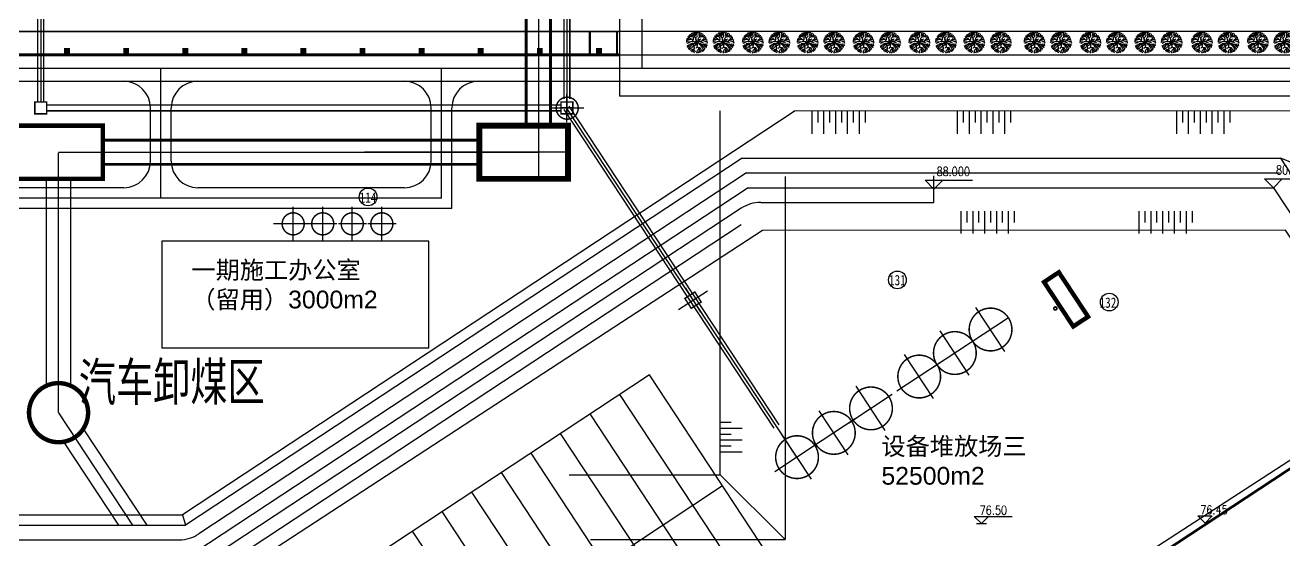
# Model space of a CAD drawing. Extents: x 532522 to 2902776, y -101917278 to 111238625.
# Drawn here: x 2901672.2 to 2902098.2, y 2548844.2 to 2549018.3 of the extents above; entities that cross this region are included whole.
import ezdxf
from ezdxf.enums import TextEntityAlignment as Align

# ---------------------------------------------------------------- set-up
doc = ezdxf.new("R2010")
doc.units = 0
doc.header["$LTSCALE"] = 1000
doc.header["$MEASUREMENT"] = 0
for name, pattern in [('CONTINOUS', [0]), ('DASHDOT', [1, 0.5, -0.25, 0, -0.25]), ('DASHED', [19.05, 12.7, -6.35]), ('DASHED2', [9.525, 6.35, -3.175])]:
    doc.linetypes.add(name, pattern=pattern)
for name, color, linetype in [('#1力能', 7, 'CONTINUOUS'), ('1', 7, 'CONTINUOUS'), ('15', 7, 'CONTINUOUS'), ('34', 7, 'CONTINUOUS'), ('8', 7, 'CONTINUOUS'), ('DIM', 4, 'CONTINUOUS'), ('NEW字', 2, 'CONTINUOUS'), ('NEW道路', 4, 'CONTINUOUS'), ('PUB_DIM', 3, 'CONTINUOUS'), ('施工临建布置', 7, 'CONTINUOUS'), ('边坡', 3, 'CONTINUOUS'), ('道路', 5, 'CONTINUOUS')]:
    doc.layers.add(name, color=color, linetype=linetype)
doc.styles.add('DIM_FONT', font='SIMPLEX.shx', dxfattribs={"width": 0.8})
doc.styles.add('GEDITXT', font='', dxfattribs={"height": 0.2})
doc.styles.add('HZ1', font='', dxfattribs={"width": 0.72})
doc.styles.get("Standard").update_dxf_attribs({"font": '', "width": 1.1})
doc.styles.get('GEDITXT').set_extended_font_data('SimSun')
doc.styles.get('HZ1').set_extended_font_data('SimSun')
doc.styles.get('Standard').set_extended_font_data('SimSun')

# ---------------------------------------------------------------- blocks, each defined once
blk = doc.blocks.new('VEGTRE')
at = {"layer": '34', "color": 95, "linetype": 'Continuous'}
for p, q in [((-8.528, 0.012), (-9.251, 0.386)), ((0.118, -8.826), (0.14, -9.251)), ((3.566, -7.88), (3.93, -8.367))]:
    blk.add_line(p, q, dxfattribs=at)
for points in [[(-5.072, -1.937), (-5.316, -1.81), (-5.788, -1.573), (-6.291, -1.097), (-6.762, -0.477), (-7.144, -0.179), (-7.677, -0.092), (-8.21, -0.003), (-9.26, 0.048)], [(-2.826, 2.118), (-3.087, 2.39), (-3.441, 2.687), (-3.737, 2.687), (-4.003, 2.656), (-4.241, 2.538), (-4.446, 2.391), (-5.01, 2.243), (-5.306, 2.273), (-5.778, 2.451), (-6.162, 2.631), (-6.487, 2.807), (-6.99, 3.043), (-7.521, 3.161), (-7.788, 2.985), (-8.085, 2.779), (-8.47, 2.513), (-9.051, 1.949)], [(-7.644, 3.079), (-7.906, 3.251), (-8.291, 3.34), (-8.579, 3.473)], [(-6.774, 2.944), (-6.814, 2.364), (-7.2, 1.771), (-7.88, 1.359), (-8.262, 1.156)], [(-6.48, 4.13), (-6.809, 4.197), (-7.373, 4.169), (-7.785, 4.256), (-8.041, 4.579)], [(-5.516, 2.354), (-5.718, 2.925), (-6.014, 3.369), (-6.482, 4.138), (-6.364, 4.405), (-6.573, 4.79), (-7.162, 5.174), (-7.426, 5.518)], [(-4.4, 6.349), (-5.149, 6.149), (-5.738, 6.297), (-6.573, 6.509)], [(-2.28, 1.166), (-2.28, 1.166), (-2.588, 1.561), (-2.851, 2.005), (-2.762, 2.39), (-2.79, 2.715), (-3.321, 3.217), (-3.913, 3.602), (-4.236, 3.99), (-4.562, 4.344), (-4.855, 4.817), (-5.062, 5.113), (-5.651, 5.497), (-6.065, 5.795)], [(-2.046, 4.279), (-2.4, 4.964), (-3.287, 5.585), (-3.964, 6.236), (-4.882, 6.473), (-5.323, 6.918), (-5.978, 7.056)], [(-5.323, 6.918), (-5.362, 7.246), (-5.46, 7.463)], [(-3.964, -0.615), (-4.554, 0.443), (-5.236, 0.966)], [(-2.195, 6.115), (-2.574, 6.648), (-3.106, 7.036), (-3.4, 7.185), (-3.962, 7.479), (-4.61, 7.805), (-4.773, 7.915)], [(-3.752, 7.369), (-3.99, 8.041), (-3.988, 8.338)], [(-2.021, 2.95), (-2.046, 4.279), (-2.195, 6.115), (-2.229, 6.518), (-2.46, 6.863), (-3.385, 8.6)], [(-2.528, -0.28), (-2.003, -0.333), (-1.532, -0.287), (-1.009, -0.157), (-0.532, 0.043), (-0.487, 0.128), (-0.547, 0.195), (-1.308, 0.535), (-1.732, 0.759), (-2.28, 1.166)], [(-1.836, 0.836), (-1.532, 0.733), (-1.116, 0.535), (-0.728, 0.366), (-0.39, 0.222), (-0.308, 0.227), (-0.28, 0.318), (-0.409, 0.672), (-0.636, 1.292), (-0.851, 1.797), (-0.99, 2.038), (-1.383, 2.386), (-2.021, 2.95)], [(-1.496, 2.487), (-1.121, 2.253), (-0.85, 2.084), (-0.631, 1.636), (-0.436, 1.202), (-0.25, 0.662), (-0.137, 0.338), (-0.082, 0.263), (0.005, 0.289), (0.087, 0.499), (0.217, 0.862), (0.39, 1.333), (0.535, 1.913), (0.667, 2.463), (0.776, 2.867), (0.944, 3.145)], [(-1.333, 2.385), (-1.014, 3.395), (-1.014, 4.191), (-1.128, 4.636), (-1.306, 5.585)], [(0.397, 6.077), (-0.091, 6.602), (-0.424, 6.73), (-0.829, 8.612)], [(0.749, 8.303), (0.417, 8.867), (0.067, 9.236)], [(1.021, 3.397), (0.781, 2.621), (0.631, 1.971), (0.446, 1.246), (0.217, 0.503), (0.181, 0.39), (0.227, 0.262), (0.33, 0.248), (0.841, 0.426), (1.405, 0.538), (2.063, 0.638), (2.492, 0.733), (2.858, 0.774)], [(3.063, 0.843), (2.672, 0.708), (2.15, 0.579), (1.579, 0.487), (1.012, 0.402), (0.627, 0.217), (0.272, 0.046), (0.227, -0.01), (0.325, -0.138), (0.631, -0.385), (1.205, -0.844), (1.463, -1.024), (1.971, -1.188)], [(0.754, 9.176), (0.786, 8.248), (0.421, 5.99), (0.879, 5.048), (1.021, 3.397), (1.745, 3.549), (2.297, 4.056), (2.627, 4.528), (2.402, 6.574), (1.892, 7.12), (1.776, 8.509), (1.535, 8.749), (1.489, 9.113)], [(1.682, 3.535), (2.169, 3.304), (2.692, 2.851), (4.438, 2.986)], [(1.776, 8.509), (2.094, 8.662), (2.303, 8.938)], [(2.4, 6.569), (2.605, 7.267), (2.93, 7.679), (3.581, 8.303), (3.658, 8.472)], [(2.626, 4.535), (3.13, 4.899), (3.487, 5.697), (3.694, 6.082), (4.2, 6.525)], [(3.186, 7.925), (2.785, 8.597), (2.653, 8.841)], [(3.063, 0.843), (3.328, 0.935), (3.95, 1.438), (4.453, 1.703), (5.191, 1.733), (5.991, 1.467), (6.227, 1.436), (6.494, 1.703), (6.82, 2.174), (7.145, 2.617), (7.503, 2.795), (8.005, 3.031), (8.622, 3.282)], [(3.581, 1.14), (4.067, 0.995), (4.569, 0.431), (4.892, -0.014), (5.277, -0.369), (5.689, -0.487), (6.222, -0.251), (6.549, -0.162), (7.318, -0.075), (7.703, -0.106), (8.205, -0.578), (8.704, -1.142), (9.144, -1.244)], [(3.694, 6.082), (3.694, 6.585), (3.817, 7.533)], [(4.535, 1.708), (5.166, 2.212), (5.405, 2.749), (5.458, 3.195), (5.405, 3.713), (4.846, 4.231), (4.892, 4.745), (5.303, 5.581), (5.602, 7.304)], [(5.303, 5.581), (5.202, 5.697), (4.995, 6.082), (4.79, 6.494), (4.73, 7.087), (4.699, 7.94)], [(5.405, 3.715), (5.79, 4.156), (6.145, 4.662), (6.412, 4.985), (7.164, 5.812)], [(6.128, 1.448), (6.462, 0.903), (6.966, 1.051), (7.379, 1.315), (7.677, 1.108), (8.027, 0.545), (9.212, 0.508)], [(6.391, 4.959), (6.236, 5.518), (6.236, 5.725), (6.395, 6.648)], [(6.436, 1.643), (6.438, 3.318), (6.576, 3.653), (7.149, 4.036), (7.438, 4.497), (7.838, 4.863)], [(7.15, 4.038), (7.415, 3.92), (7.622, 3.862), (8.115, 4.385)], [(7.313, 2.699), (7.617, 2.232), (7.971, 1.997), (8.477, 1.877), (9.005, 2.002)], [(7.607, 1.156), (7.822, 1.138), (8.238, 1.197), (9.109, 1.462)], [(-7.533, -2.133), (-7.918, -1.867), (-8.39, -1.542), (-9.183, -1.21)], [(-3.385, -0.159), (-3.45, -0.154), (-3.774, -0.39), (-4.101, -0.774), (-4.337, -1.041), (-4.516, -1.246), (-4.752, -1.574), (-4.959, -1.839), (-5.168, -2.015), (-5.405, -2.164), (-5.937, -2.133), (-6.203, -2.133), (-6.619, -2.015), (-6.913, -1.957), (-7.178, -1.985), (-7.475, -2.075), (-7.713, -2.311), (-7.978, -2.46), (-8.333, -2.696), (-8.744, -3.056)], [(-6.979, -1.964), (-6.973, -2.342), (-7.031, -2.636), (-7.27, -3.021), (-7.773, -3.287), (-8.159, -3.523), (-8.431, -3.836)], [(-7.467, -4.788), (-7.696, -4.588), (-8.154, -4.393)], [(-4.544, -1.287), (-4.398, -1.839), (-4.429, -2.313), (-4.667, -2.757), (-5.318, -3.111), (-5.88, -3.318), (-6.326, -3.644), (-6.8, -4.147), (-7.126, -4.528), (-7.364, -4.768), (-7.882, -4.867)], [(-5.373, -7.544), (-4.773, -6.301), (-4.157, -5.926), (-3.485, -5.583), (-3.097, -5.157), (-2.957, -4.362), (-2.723, -3.472), (-3.477, -3.759), (-4.239, -4.508), (-5.019, -4.947), (-6.152, -5.144), (-6.579, -5.092), (-7.516, -5.415)], [(-6.154, -5.144), (-6.419, -5.388), (-6.862, -5.537), (-7.209, -5.815)], [(-4.773, -6.301), (-5.475, -6.544), (-6.005, -6.426), (-6.809, -6.28)], [(-3.675, -7.646), (-4, -8.051), (-4.462, -8.113)], [(-3.097, -5.157), (-2.87, -5.896), (-2.783, -6.162), (-3.316, -6.841), (-3.614, -7.403), (-3.703, -7.757), (-3.526, -8.173), (-3.497, -8.573)], [(-2.462, -3.179), (-2.137, -2.583), (-1.759, -2.28), (-1.347, -1.979), (-0.903, -1.67), (-0.496, -1.229), (-0.344, -0.944), (-0.215, -0.239), (-0.255, -0.128), (-0.359, -0.106), (-0.985, -0.282), (-1.626, -0.421), (-1.896, -0.446), (-2.446, -0.297), (-2.923, -0.203), (-3.385, -0.159)], [(-2.456, -8.492), (-2.67, -8.706), (-2.846, -8.81)], [(1.2, -4.123), (0.961, -3.593), (0.913, -3.108), (0.897, -2.942), (0.997, -2.662), (1.092, -2.21), (0.831, -1.764), (0.703, -1.215), (0.494, -0.85), (0.212, -0.451), (0.109, -0.39), (0.005, -0.414), (-0.07, -0.533), (-0.188, -1.003), (-0.224, -1.147), (-0.641, -1.614), (-0.865, -1.855), (-1.516, -2.27), (-2.173, -2.856), (-2.723, -3.472)], [(-1.538, -6.27), (-2.044, -6.574), (-2.251, -7.198), (-2.549, -7.67), (-2.579, -8.113), (-2.521, -8.379), (-2.316, -8.733), (-2.277, -8.973)], [(-1.516, -2.27), (-1.195, -2.785), (-1.891, -3.706), (-1.81, -5.097), (-1.538, -6.27), (-1.277, -7.256), (-1.383, -8.903), (-1.521, -9.106)], [(1.041, -8.544), (0.436, -8.59), (0.079, -8.856), (-0.393, -9.062), (-0.711, -9.226)], [(-0.641, -1.614), (-0.465, -2.169), (-0.497, -3.026), (-0.439, -3.619), (-0.352, -4.121), (-0.147, -4.685), (-0.354, -5.393), (-0.503, -5.629)], [(-0.179, -4.798), (-0.06, -4.862), (0.297, -5.039)], [(2.289, -1.251), (1.369, -1.07), (0.949, -0.757), (0.272, -0.338), (0.525, -0.728), (0.745, -1.07), (0.821, -1.393), (0.979, -1.87), (1.191, -2.229), (0.985, -3.046), (1.251, -4.369)], [(1.251, -4.369), (1.333, -4.685), (1.627, -4.952), (1.744, -5.662), (1.535, -6.342), (1.12, -6.993), (0.913, -7.436), (0.851, -8.029), (1.145, -8.826), (1.335, -9.154)], [(1.263, -4.424), (1.868, -4.687), (2.81, -5.721), (2.749, -6.195), (2.682, -7.19), (2.651, -7.523), (2.497, -8.152), (2.115, -9.003)], [(2.289, -1.251), (3.273, -1.369), (3.718, -1.47), (4.297, -1.908), (4.509, -2.215), (4.892, -2.778), (5.333, -3.788), (6.144, -5.178), (5.853, -5.723), (5.997, -6.562), (6.022, -7.009)], [(2.289, -1.251), (2.622, -1.988), (2.668, -2.896), (3.077, -3.598)], [(2.682, -7.164), (3.128, -7.675), (3.544, -7.882), (4.135, -7.851), (4.62, -8.005)], [(2.749, -6.195), (3.569, -6.393), (4.232, -6.769), (4.728, -7.321), (4.964, -7.379), (5.123, -7.651)], [(5.062, -5.236), (4.879, -5.692), (4.463, -6.137)], [(4.509, -2.215), (5.359, -2.379), (5.863, -2.203), (6.366, -1.908), (7.164, -2.383)], [(5.241, -3.574), (5.089, -4.362), (5, -4.954), (5.115, -5.487), (5.232, -6.168)], [(5.333, -3.788), (5.653, -3.624), (6.273, -3.682), (6.894, -3.744), (7.456, -3.773), (7.75, -4.07), (7.93, -4.732)], [(5.964, -2.144), (6.308, -2.441), (6.776, -3.034)], [(6.144, -5.179), (6.595, -5.251), (7.246, -5.46), (7.42, -5.497)], [(6.708, -2.111), (7.077, -1.968), (7.61, -2.147), (8.109, -2.292), (8.918, -2.378)], [(7.605, -3.921), (7.841, -3.892), (8.226, -4.07), (8.258, -4.132)], [(8.046, -2.275), (8.258, -2.65), (8.658, -3.2)], [(8.268, -0.651), (8.617, -0.311), (9.226, -0.229)]]:
    blk.add_lwpolyline(points, dxfattribs=at)
blk = doc.blocks.new('A$C3BFE68D4')
at = {"layer": '1', "color": 1, "linetype": 'Continuous', "const_width": 1500, "flags": 128}
blk.add_lwpolyline([(742, 9202, 1), (20535, 12075, 1)], format="xyb", close=True, dxfattribs=at)

msp = doc.modelspace()

# ---------------------------------------------------------------- linework, layer by layer
at = {"layer": '#1力能', "color": 3, "linetype": 'Continuous', "const_width": 95, "flags": 128}
msp.add_lwpolyline([(2901626.87, 2549064.83), (2901626.87, 2549066.62)], dxfattribs=at)
at = {"layer": '1', "color": 1, "linetype": 'Continuous'}
for p, q in [((2901873.37, 2549279.83), (2901873.37, 2548994.33)), ((2902410.87, 2548994.33), (2901873.37, 2548994.33)), ((2901857.54, 2548990.33), (2901853.54, 2548990.33)), ((2901772.61, 2548951.1), (2901756.17, 2548951.1))]:
    msp.add_line(p, q, dxfattribs=at)
at = {"layer": '1', "color": 4, "linetype": 'Continuous'}
for p, q in [((2901925.67, 2548881.97, 0), (2901854.6, 2548989.78, 0)), ((2901933.37, 2548872.12, 0), (2901855.44, 2548990.33, 0)), ((2901927.34, 2548883.08, 0), (2901856.27, 2548990.88, 0))]:
    msp.add_line(p, q, dxfattribs=at)
at = {"layer": '1', "color": 7, "linetype": 'Continuous'}
for p, q in [((2901683.48, 2548975.34), (2901845.88, 2548975.34)), ((2901683.48, 2548887.2), (2901683.48, 2548975.18)), ((2901679.38, 2548896.31), (2901679.38, 2548966.34)), ((2901687.58, 2548896.31), (2901687.58, 2548966.34)), ((2901883.46, 2548899.96), (2901592.92, 2548708.42)), ((2901957.77, 2548787.25), (2901883.46, 2548899.96)), ((2901947.75, 2548780.64), (2901873.45, 2548893.36)), ((2901683.48, 2548887.18), (2901708.55, 2548849.16)), ((2901937.73, 2548774.04), (2901863.43, 2548886.75)), ((2901691.86, 2548881.74), (2901713.34, 2548849.16)), ((2901685.18, 2548877.34), (2901703.76, 2548849.16)), ((2901927.71, 2548767.44), (2901853.41, 2548880.15)), ((2901917.69, 2548760.83), (2901843.39, 2548873.54)), ((2901907.67, 2548754.23), (2901833.37, 2548866.94)), ((2901908.23, 2548862.39), (2901617.69, 2548670.85)), ((2901897.66, 2548747.62), (2901823.35, 2548860.33)), ((2901887.64, 2548741.02), (2901813.33, 2548853.73)), ((2901877.62, 2548734.41), (2901803.31, 2548847.12))]:
    msp.add_line(p, q, dxfattribs=at)
at = {"layer": '1', "linetype": 'Continuous'}
for p, q in [((2902112.23, 2548967.34), (2902097.02, 2548973.34)), ((2901979.74, 2548958.34), (2901979.74, 2548967.34)), ((2901424.69, 2548852.66), (2901725.41, 2548852.66)), ((2901725.41, 2548852.66), (2901726.46, 2548849.16)), ((2901424.69, 2548849.16), (2901726.46, 2548849.16)), ((2901383.53, 2548844.16), (2901724.36, 2548844.16))]:
    msp.add_line(p, q, dxfattribs=at)
at = {"layer": '1', "color": 7, "linetype": 'Continuous', "const_width": 1}
for points in [[(2901841.78, 2549199.84), (2901841.78, 2548984.34)], [(2901849.98, 2549199.49), (2901849.98, 2548984.34)], [(2901825.88, 2548979.44), (2901698.48, 2548979.44)], [(2901825.88, 2548971.24), (2901698.48, 2548971.24)]]:
    msp.add_lwpolyline(points, dxfattribs=at)
at = {"layer": '1', "color": 7, "linetype": 'DASHDOT', "ltscale": 2}
for points in [[(2901845.88, 2549199.34), (2901845.88, 2548966.34)], [(2901855.88, 2548975.34), (2901787, 2548975.34)]]:
    msp.add_lwpolyline(points, dxfattribs=at)
at = {"layer": '1', "color": 7, "linetype": 'Continuous', "flags": 128}
for points, const_width in [([(2901676.43, 2549165.45), (2901676.43, 2548992.33)], 0.5), ([(2901678.43, 2549165.45), (2901678.43, 2548992.33)], 0.5), ([(2901854.54, 2549165.45), (2901854.54, 2548993.38)], 0.5), ([(2901856.54, 2549165.45), (2901856.54, 2548993.38)], 0.5), ([(2901678.43, 2548992.33), (2901679.43, 2548992.33), (2901679.43, 2548988.33), (2901675.43, 2548988.33), (2901675.43, 2548992.33), (2901678.93, 2548992.33)], 0.5), ([(2901679.43, 2548991.33), (2901853.54, 2548991.33)], 0.5), ([(2901856.54, 2548992.33), (2901857.54, 2548992.33), (2901857.54, 2548988.33), (2901853.54, 2548988.33), (2901853.54, 2548992.33), (2901857.04, 2548992.33)], 0.5), ([(2901679.43, 2548989.33), (2901853.54, 2548989.33)], 0.5), ([(2901668.48, 2548966.34), (2901668.48, 2548984.34), (2901698.48, 2548984.34), (2901698.48, 2548966.34), (2901668.48, 2548966.34)], 1.5), ([(2901825.88, 2548966.34), (2901855.88, 2548966.34), (2901855.88, 2548984.34), (2901825.88, 2548984.34), (2901825.88, 2548966.34)], 2), ([(2901825.88, 2548966.34), (2901825.88, 2548984.34), (2901855.88, 2548984.34), (2901855.88, 2548966.34), (2901825.88, 2548966.34)], 1.5), ([(2902022.01, 2548934.7), (2902031.91, 2548919.67), (2902026.9, 2548916.37), (2902017, 2548931.4), (2902022.01, 2548934.7)], 1.5)]:
    msp.add_lwpolyline(points, dxfattribs=dict(at, const_width=const_width))
msp.add_lwpolyline([(2901677.43, 2549165.45), (2901677.43, 2548992.33)], dxfattribs=at)
at = {"layer": '1', "color": 1, "linetype": 'Continuous', "flags": 128}
msp.add_lwpolyline([(2901855.54, 2549165.45), (2901855.54, 2548988.33)], dxfattribs=at)
at = {"layer": '1', "color": 1, "linetype": 'Continuous'}
for points, const_width in [([(2901873.37, 2549008.34), (2901501.38, 2549008.34)], 1), ([(2901686.36, 2549010.59), (2901686.36, 2549008.34)], 2), ([(2901706.36, 2549010.59), (2901706.36, 2549008.34)], 2), ([(2901726.36, 2549010.59), (2901726.36, 2549008.34)], 2), ([(2901746.36, 2549010.59), (2901746.36, 2549008.34)], 2), ([(2901766.36, 2549010.59), (2901766.36, 2549008.34)], 2), ([(2901786.36, 2549010.59), (2901786.36, 2549008.34)], 2), ([(2901806.36, 2549010.59), (2901806.36, 2549008.34)], 2), ([(2901826.36, 2549010.59), (2901826.36, 2549008.34)], 2), ([(2901846.36, 2549010.59), (2901846.36, 2549008.34)], 2), ([(2901866.36, 2549010.59), (2901866.36, 2549008.34)], 2)]:
    msp.add_lwpolyline(points, dxfattribs=dict(at, const_width=const_width))
at = {"layer": '1', "color": 7, "linetype": 'Continuous', "const_width": 0.5, "elevation": 0, "flags": 128}
msp.add_lwpolyline([(2901897.98, 2548927.49), (2901898.82, 2548928.02), (2901900.97, 2548924.65), (2901897.6, 2548922.5), (2901895.45, 2548925.87), (2901898.4, 2548927.76)], dxfattribs=at)
at = {"layer": '1', "color": 7, "linetype": 'Continuous', "const_width": 1}
msp.add_lwpolyline([(2902020.66, 2548922.7, -1), (2902020.98, 2548922.21, -1)], format="xyb", close=True, dxfattribs=at)
at = {"layer": '1', "color": 7, "linetype": 'Continuous'}
msp.add_circle((2901683.48, 2548887.19), 10, dxfattribs=at)
at = {"layer": '1', "linetype": 'Continuous', "ltscale": 2}
msp.add_arc((2901724.36, 2548856.16), 12, 270, 303.3943, dxfattribs=at)
at = {"layer": '15', "color": 3}
for centre in [(2901788.24, 2548960.22), (2901967.38, 2548932.12, -0.01), (2902039.07, 2548924.63, -0.01)]:
    msp.add_circle(centre, 3, dxfattribs=at)
at = {"layer": 'DIM', "color": 1, "linetype": 'DASHDOT', "ltscale": 10, "extrusion": (0.000184419, -0.049437, 0.998777)}
for p, q in [((2901855.54, 2548985.53, -0.24), (2901855.54, 2548995.04, 0.23)), ((2901849.62, 2548990.33, 0), (2901861.26, 2548990.33, 0))]:
    msp.add_line(p, q, dxfattribs=at)
at = {"layer": 'DIM', "color": 1, "linetype": 'DASHDOT', "ltscale": 10}
for p, q in [((2901762.89, 2548945.18), (2901762.89, 2548956.82)), ((2901772.89, 2548945.18), (2901772.89, 2548956.82)), ((2901782.89, 2548945.18), (2901782.89, 2548956.82)), ((2901792.89, 2548945.18), (2901792.89, 2548956.82)), ((2901767.7, 2548951.1), (2901758.18, 2548951.1)), ((2901777.7, 2548951.1), (2901768.18, 2548951.1)), ((2901787.7, 2548951.1), (2901778.18, 2548951.1)), ((2901797.7, 2548951.1), (2901788.18, 2548951.1)), ((2901893.3, 2548922.13, 0), (2901903.12, 2548928.39, 0)), ((2901900.88, 2548921.26, 0), (2901895.76, 2548929.29, 0))]:
    msp.add_line(p, q, dxfattribs=at)
at = {"layer": 'DIM', "color": 7, "extrusion": (0.000184419, -0.049437, 0.998777), "const_width": 0.5, "elevation": -125478.45}
msp.add_lwpolyline([(2911344.06, 2535040.28, -1), (2911344.09, 2535047.74, -1), (2911344.06, 2535040.28, -0.778468)], format="xyb", dxfattribs=at)
at = {"layer": 'DIM', "color": 1, "const_width": 0.5}
for points in [[(2901766.62, 2548951.1, -1), (2901759.16, 2548951.1, -1), (2901766.62, 2548951.1, -0.778468)], [(2901776.62, 2548951.1, -1), (2901769.16, 2548951.1, -1), (2901776.62, 2548951.1, -0.778468)], [(2901786.62, 2548951.1, -1), (2901779.16, 2548951.1, -1), (2901786.62, 2548951.1, -0.778468)], [(2901796.62, 2548951.1, -1), (2901789.16, 2548951.1, -1), (2901796.62, 2548951.1, -0.778468)]]:
    msp.add_lwpolyline(points, format="xyb", dxfattribs=at)
at = {"layer": 'DIM', "color": 7, "const_width": 0.5, "elevation": 0}
for points in [[(2902004.94, 2548919.32, 1), (2901992.86, 2548911.36, 1), (2902004.94, 2548919.32, 1)], [(2901992.86, 2548911.36, 1), (2901980.79, 2548903.4, 1), (2901992.86, 2548911.36, 1)], [(2901980.79, 2548903.4, 1), (2901968.72, 2548895.44, 1), (2901980.79, 2548903.4, 1)], [(2901964.47, 2548892.62, 1), (2901952.4, 2548884.66, 1), (2901964.47, 2548892.62, 1)], [(2901951.9, 2548884.33, 1), (2901939.82, 2548876.37, 1), (2901951.9, 2548884.33, 1)], [(2901939.44, 2548876.12, 1), (2901927.37, 2548868.16, 1), (2901939.44, 2548876.12, 1)]]:
    msp.add_lwpolyline(points, format="xyb", dxfattribs=at)
at = {"layer": 'NEW字', "extrusion": (0.000184419, -0.049437, 0.998777)}
for p, q in [((2901993.41, 2548852.1, 0.12), (2901998.21, 2548852.1, 0.12)), ((2901995.81, 2548849.71), (2901993.41, 2548852.1, 0.12)), ((2901995.81, 2548852.1, 0.12), (2902006.27, 2548852.1, 0.12)), ((2901998.21, 2548852.1, 0.12), (2901995.81, 2548849.71)), ((2901994.19, 2548849.71, 0), (2901997.53, 2548849.71, 0))]:
    msp.add_line(p, q, dxfattribs=at)
at = {"layer": 'NEW字', "color": 7, "extrusion": (0.000184419, -0.049437, 0.998777)}
for p, q in [((2902069.09, 2548852.25, 3.39), (2902073.89, 2548852.25, 3.39)), ((2902071.49, 2548849.85, 3.27), (2902069.09, 2548852.25, 3.39)), ((2902073.89, 2548852.25, 3.39), (2902071.49, 2548849.85, 3.27))]:
    msp.add_line(p, q, dxfattribs=at)
at = {"layer": 'NEW道路', "color": 4, "linetype": 'Continuous'}
for p, q in [((2901932.74, 2548989.34), (2901725.41, 2548852.66)), ((2901914.82, 2548973.34), (2901726.46, 2548849.16))]:
    msp.add_line(p, q, dxfattribs=at)
at = {"layer": 'NEW道路', "color": 4, "linetype": 'Continuous', "ltscale": 2}
for p, q in [((2901914.82, 2548973.34), (2902097.02, 2548973.34)), ((2901916.32, 2548968.34), (2901730.97, 2548846.14)), ((2901916.32, 2548968.34), (2902096.72, 2548968.34)), ((2901921.11, 2548958.34), (2901979.74, 2548958.34)), ((2901914.5, 2548956.35), (2901730.66, 2548835.16)), ((2901914.5, 2548950.8), (2901730.66, 2548829.6))]:
    msp.add_line(p, q, dxfattribs=at)
at = {"layer": 'NEW道路', "color": 4, "linetype": 'DASHDOT', "ltscale": 10}
msp.add_line((2902094.63, 2548963.34), (2902167.09, 2548853.42), dxfattribs=at)
at = {"layer": 'NEW道路', "color": 4, "linetype": 'CONTINOUS', "ltscale": 2}
for p, q in [((2902004.94, 2548919.32, 0), (2901979.29, 2548902.42, 0)), ((2902003.75, 2548907.9, 0), (2901993.9, 2548922.84, 0)), ((2901991.68, 2548899.94, 0), (2901981.83, 2548914.88, 0)), ((2901979.6, 2548891.98, 0), (2901969.75, 2548906.92, 0)), ((2901981.95, 2548904.17, 0), (2901967.22, 2548894.46, 0)), ((2901965.63, 2548893.39, 0), (2901950.9, 2548883.67, 0)), ((2901963.28, 2548881.2, 0), (2901953.43, 2548896.14, 0)), ((2901953.06, 2548885.1, 0), (2901938.32, 2548875.38, 0)), ((2901950.71, 2548872.91, 0), (2901940.86, 2548887.85, 0)), ((2901940.61, 2548876.89, 0), (2901925.87, 2548867.18, 0)), ((2901938.26, 2548864.7, 0), (2901928.41, 2548879.64, 0))]:
    msp.add_line(p, q, dxfattribs=at)
at = {"layer": 'NEW道路', "color": 4, "linetype": 'DASHDOT', "lineweight": 60, "ltscale": 10}
msp.add_line((2901598.12, 2548537.25), (2902140.02, 2548894.49), dxfattribs=at)
at = {"layer": 'NEW道路', "color": 4, "linetype": 'Continuous', "ltscale": 2}
msp.add_arc((2901921.11, 2548946.34), 12, 90, 123.3943, dxfattribs=at)
at = {"layer": 'PUB_DIM', "linetype": 'Continuous'}
for p, q in [((2901979.74, 2548962.84), (2901976.74, 2548965.84)), ((2901976.74, 2548965.84), (2901982.74, 2548965.84)), ((2901982.74, 2548965.84), (2901979.74, 2548962.84)), ((2901979.74, 2548965.84), (2901992.83, 2548965.84)), ((2902091.63, 2548966.34), (2902097.63, 2548966.34)), ((2902094.63, 2548963.34), (2902091.63, 2548966.34)), ((2902094.63, 2548966.34), (2902107.72, 2548966.34)), ((2902097.63, 2548966.34), (2902094.63, 2548963.34))]:
    msp.add_line(p, q, dxfattribs=at)
at = {"layer": '施工临建布置', "color": 4, "linetype": 'Continuous'}
msp.add_line((2902097.02, 2548973.34), (2902219.8, 2548783.98), dxfattribs=at)
at = {"layer": '施工临建布置', "color": 6, "linetype": 'Continuous', "flags": 128}
msp.add_lwpolyline([(2902135.52, 2548894.04), (2902098.71, 2548948.98), (2901921.74, 2548948.88), (2901736.07, 2548827.71), (2901826.13, 2548693.34)], close=True, dxfattribs=at)
at = {"layer": '施工临建布置', "color": 6, "linetype": 'Continuous'}
msp.add_lwpolyline([(2901808.77, 2548945.18), (2901718.41, 2548945.18), (2901718.41, 2548909.19), (2901808.77, 2548909.19)], close=True, dxfattribs=at)
at = {"layer": '边坡', "color": 3, "linetype": 'DASHED', "ltscale": 0.5}
msp.add_line((2901907.38, 2548866.31), (2901907.38, 2548989.34), dxfattribs=at)
at = {"layer": '边坡', "color": 3, "linetype": 'DASHED', "ltscale": 0.5, "extrusion": (0.000184419, -0.049437, 0.998777)}
for p, q in [((2901907.38, 2548866.21, 4.14), (2901907.38, 2548989.09, 10.23)), ((2901929.38, 2548967.11, 9.13), (2901929.38, 2548844.24, 3.05)), ((2901856.32, 2548866.21, 4.15), (2901907.38, 2548866.21, 4.14)), ((2901907.38, 2548866.21, 4.14), (2901929.38, 2548844.24, 3.05)), ((2901863.49, 2548844.24, 3.06), (2901929.38, 2548844.24, 3.05))]:
    msp.add_line(p, q, dxfattribs=at)
at = {"layer": '边坡', "color": 3}
for p, q in [((2901938.42, 2548989.34), (2901938.42, 2548981.84)), ((2901940.42, 2548989.34), (2901940.42, 2548985.59)), ((2901942.42, 2548989.34), (2901942.42, 2548981.84)), ((2901944.42, 2548989.34), (2901944.42, 2548985.59)), ((2901946.42, 2548989.34), (2901946.42, 2548981.84)), ((2901948.42, 2548989.34), (2901948.42, 2548985.59)), ((2901950.42, 2548989.34), (2901950.42, 2548981.84)), ((2901952.42, 2548989.34), (2901952.42, 2548985.59)), ((2901954.42, 2548989.34), (2901954.42, 2548981.84)), ((2901956.42, 2548989.34), (2901956.42, 2548985.59)), ((2901987.66, 2548989.34), (2901987.66, 2548981.84)), ((2901989.66, 2548989.34), (2901989.66, 2548985.59)), ((2901991.66, 2548989.34), (2901991.66, 2548981.84)), ((2901993.66, 2548989.34), (2901993.66, 2548985.59)), ((2901995.66, 2548989.34), (2901995.66, 2548981.84)), ((2901997.66, 2548989.34), (2901997.66, 2548985.59)), ((2901999.66, 2548989.34), (2901999.66, 2548981.84)), ((2902001.66, 2548989.34), (2902001.66, 2548985.59)), ((2902003.66, 2548989.34), (2902003.66, 2548981.84)), ((2902005.66, 2548989.34), (2902005.66, 2548985.59)), ((2902061.83, 2548989.34), (2902061.83, 2548981.84)), ((2902063.83, 2548989.34), (2902063.83, 2548985.59)), ((2902065.83, 2548989.34), (2902065.83, 2548981.84)), ((2902067.83, 2548989.34), (2902067.83, 2548985.59)), ((2902069.83, 2548989.34), (2902069.83, 2548981.84)), ((2902071.83, 2548989.34), (2902071.83, 2548985.59)), ((2902073.83, 2548989.34), (2902073.83, 2548981.84)), ((2902075.83, 2548989.34), (2902075.83, 2548985.59)), ((2902077.83, 2548989.34), (2902077.83, 2548981.84)), ((2902079.83, 2548989.34), (2902079.83, 2548985.59)), ((2901988.86, 2548955.34), (2901988.86, 2548947.84)), ((2901990.86, 2548955.34), (2901990.86, 2548951.59)), ((2901992.86, 2548955.34), (2901992.86, 2548947.84)), ((2901994.86, 2548955.34), (2901994.86, 2548951.59)), ((2901996.86, 2548955.34), (2901996.86, 2548947.84)), ((2901998.86, 2548955.34), (2901998.86, 2548951.59)), ((2902000.86, 2548955.34), (2902000.86, 2548947.84)), ((2902002.86, 2548955.34), (2902002.86, 2548951.59)), ((2902004.86, 2548955.34), (2902004.86, 2548947.84)), ((2902006.86, 2548955.34), (2902006.86, 2548951.59)), ((2902049.1, 2548955.34), (2902049.1, 2548947.84)), ((2902051.1, 2548955.34), (2902051.1, 2548951.59)), ((2902053.1, 2548955.34), (2902053.1, 2548947.84)), ((2902055.1, 2548955.34), (2902055.1, 2548951.59)), ((2902057.1, 2548955.34), (2902057.1, 2548947.84)), ((2902059.1, 2548955.34), (2902059.1, 2548951.59)), ((2902061.1, 2548955.34), (2902061.1, 2548947.84)), ((2902063.1, 2548955.34), (2902063.1, 2548951.59)), ((2902065.1, 2548955.34), (2902065.1, 2548947.84)), ((2902067.1, 2548955.34), (2902067.1, 2548951.59))]:
    msp.add_line(p, q, dxfattribs=at)
at = {"layer": '边坡', "color": 3, "extrusion": (0.000184419, -0.049437, 0.998777)}
for p, q in [((2901938.42, 2548989.09, 10.22), (2901938.42, 2548981.6, 9.85)), ((2901940.42, 2548989.09, 10.22), (2901940.42, 2548985.34, 10.03)), ((2901942.42, 2548989.09, 10.22), (2901942.42, 2548981.6, 9.85)), ((2901944.42, 2548989.09, 10.22), (2901944.42, 2548985.34, 10.03)), ((2901946.42, 2548989.09, 10.22), (2901946.42, 2548981.6, 9.85)), ((2901948.42, 2548989.09, 10.22), (2901948.42, 2548985.34, 10.03)), ((2901950.42, 2548989.09, 10.22), (2901950.42, 2548981.6, 9.85)), ((2901952.42, 2548989.09, 10.22), (2901952.42, 2548985.34, 10.03)), ((2901954.42, 2548989.09, 10.22), (2901954.42, 2548981.6, 9.85)), ((2901956.42, 2548989.09, 10.22), (2901956.42, 2548985.34, 10.03)), ((2901987.66, 2548989.09, 10.21), (2901987.66, 2548981.6, 9.84)), ((2901989.66, 2548989.09, 10.21), (2901989.66, 2548985.34, 10.03)), ((2901991.66, 2548989.09, 10.21), (2901991.66, 2548981.6, 9.84)), ((2901993.66, 2548989.09, 10.21), (2901993.66, 2548985.34, 10.02)), ((2901995.66, 2548989.09, 10.21), (2901995.66, 2548981.6, 9.84)), ((2901997.66, 2548989.09, 10.21), (2901997.66, 2548985.34, 10.02)), ((2901999.66, 2548989.09, 10.21), (2901999.66, 2548981.6, 9.84)), ((2902001.66, 2548989.09, 10.21), (2902001.66, 2548985.34, 10.02)), ((2902003.66, 2548989.09, 10.21), (2902003.66, 2548981.6, 9.84)), ((2902005.66, 2548989.09, 10.21), (2902005.66, 2548985.34, 10.02)), ((2902061.83, 2548989.09, 10.2), (2902061.83, 2548981.6, 9.83)), ((2902063.83, 2548989.09, 10.2), (2902063.83, 2548985.34, 10.01)), ((2902065.83, 2548989.09, 10.2), (2902065.83, 2548981.6, 9.83)), ((2902067.83, 2548989.09, 10.2), (2902067.83, 2548985.34, 10.01)), ((2902069.83, 2548989.09, 10.2), (2902069.83, 2548981.6, 9.83)), ((2902071.83, 2548989.09, 10.2), (2902071.83, 2548985.34, 10.01)), ((2902073.83, 2548989.09, 10.2), (2902073.83, 2548981.6, 9.82)), ((2902075.83, 2548989.09, 10.19), (2902075.83, 2548985.34, 10.01)), ((2902077.83, 2548989.09, 10.19), (2902077.83, 2548981.6, 9.82)), ((2902079.83, 2548989.09, 10.19), (2902079.83, 2548985.34, 10.01)), ((2901907.37, 2548883.94, 5.02), (2901911.12, 2548883.94, 5.02)), ((2901907.37, 2548881.94, 4.92), (2901914.87, 2548881.94, 4.92)), ((2901907.37, 2548879.94, 4.82), (2901911.12, 2548879.94, 4.82)), ((2901907.37, 2548877.95, 4.72), (2901914.87, 2548877.95, 4.72)), ((2901907.37, 2548875.95, 4.63), (2901911.12, 2548875.95, 4.63)), ((2901907.37, 2548873.95, 4.53), (2901914.87, 2548873.95, 4.53))]:
    msp.add_line(p, q, dxfattribs=at)
at = {"layer": '边坡', "color": 3, "linetype": 'Continuous', "const_width": 0.3, "flags": 128}
msp.add_lwpolyline([(2901932.74, 2548989.34), (2902414.39, 2548989.33)], dxfattribs=at)
at = {"layer": '道路', "color": 4, "linetype": 'DASHDOT', "ltscale": 2}
for p, q in [((2901880.87, 2549265.34), (2901880.87, 2549003.83)), ((2901880.87, 2549265.34), (2901880.87, 2549003.83)), ((2901450.46, 2549003.84), (2902271.6, 2549003.83)), ((2901718.08, 2548959.84), (2901718.08, 2549003.83)), ((2901813.08, 2548959.84), (2901813.08, 2549003.83)), ((2901813.08, 2548959.84), (2901623.88, 2548959.84))]:
    msp.add_line(p, q, dxfattribs=at)
at = {"layer": '道路', "color": 4}
for p, q in [((2901488.38, 2549016.34), (2901873.37, 2549016.34)), ((2901488.38, 2549016.19), (2901873.37, 2549016.19)), ((2901491.85, 2549016.34), (2901760.87, 2549016.34)), ((2901863.07, 2549016.04), (2901863.07, 2549008.64)), ((2901863.37, 2549016.34), (2901863.37, 2549008.34)), ((2901872.37, 2549008.34), (2901872.37, 2549016.34)), ((2901872.67, 2549008.64), (2901872.67, 2549016.04)), ((2901488.38, 2549008.49), (2901873.37, 2549008.49)), ((2901488.38, 2549008.34), (2901873.37, 2549008.34)), ((2901491.85, 2549008.34), (2901760.87, 2549008.34)), ((2901760.87, 2549008.34), (2901873.38, 2549008.34)), ((2901633.38, 2548999.34), (2901888.87, 2548999.34)), ((2901714.58, 2548972.34), (2901714.58, 2548990.33)), ((2901721.58, 2548972.34), (2901721.58, 2548990.34)), ((2901809.58, 2548972.34), (2901809.58, 2548990.33)), ((2901816.58, 2548956.34), (2901816.58, 2548990.34)), ((2901705.58, 2548963.34), (2901636.38, 2548963.34)), ((2901800.58, 2548963.34), (2901730.58, 2548963.34)), ((2901816.58, 2548956.34), (2901636.38, 2548956.34))]:
    msp.add_line(p, q, dxfattribs=at)
at = {"layer": '道路', "color": 9}
for p, q in [((2901873.37, 2549016.34), (2902153.38, 2549016.34)), ((2901873.37, 2549008.34), (2902153.38, 2549008.34)), ((2901760.87, 2548999.34), (2902403.37, 2548999.34))]:
    msp.add_line(p, q, dxfattribs=at)
at = {"layer": '道路', "color": 4, "linetype": 'DASHDOT', "ltscale": 5}
for q in [(2901729.31, 2548839.66), (2902094.63, 2548963.34)]:
    msp.add_line((2901916.91, 2548963.34), q, dxfattribs=at)
at = {"layer": '道路', "color": 4}
for centre, start, end in [((2901705.58, 2548990.33), 0, 90), ((2901730.58, 2548990.34), 90, 180), ((2901800.58, 2548990.33), 360, 90), ((2901825.58, 2548990.34), 90, 180), ((2901705.58, 2548972.34), 270, 0), ((2901730.58, 2548972.34), 180, 270), ((2901800.58, 2548972.34), 270, 360)]:
    msp.add_arc(centre, 9, start, end, dxfattribs=at)

# ---------------------------------------------------------------- block references
at = {"layer": '1', "color": 7, "linetype": 'Continuous', "xscale": 0.001, "yscale": 0.001, "zscale": 0.001}
msp.add_blockref('A$C3BFE68D4', (2901672.84, 2548876.55), dxfattribs=at)
at = {"layer": '34', "color": 95, "linetype": 'Continuous', "xscale": 0.3900013038538194, "yscale": 0.3900013038538194, "rotation": 90.00003464162717}
for p in [(2901899.49, 2549012.49), (2901908.47, 2549012.49), (2901918.41, 2549012.49), (2901927.39, 2549012.49), (2901936.96, 2549012.49), (2901945.93, 2549012.49), (2901955.88, 2549012.49), (2901964.85, 2549012.49), (2901974.79, 2549012.49), (2901983.77, 2549012.49), (2901993.34, 2549012.49), (2902002.32, 2549012.49), (2902013.74, 2549012.49), (2902022.72, 2549012.49), (2902032.66, 2549012.49), (2902041.64, 2549012.49), (2902051.21, 2549012.49), (2902060.18, 2549012.49), (2902070.41, 2549012.49), (2902079.38, 2549012.49), (2902089.32, 2549012.49), (2902098.3, 2549012.49)]:
    msp.add_blockref('VEGTRE', p, dxfattribs=at)

# ---------------------------------------------------------------- texts
at = {"layer": '15', "color": 3, "linetype": 'Continuous', "style": 'GEDITXT', "width": 0.799859}
for s, p in [('114', (2901785.35, 2548961.71)), ('131', (2901964.5, 2548933.81, -0.01)), ('132', (2902035.77, 2548926.19, -0.01))]:
    msp.add_text(s, height=3.5, dxfattribs=at).set_placement(p, align=Align.TOP_LEFT)
at = {"layer": '8', "color": 1, "linetype": 'Continuous', "extrusion": (0.000184419, -0.049437, 0.998777), "style": 'HZ1', "width": 0.72}
msp.add_text('汽车卸煤区', height=12.8, rotation=359.8866, dxfattribs=at).set_placement((2911178.46, 2534945.96, -125468.34))
at = {"layer": 'NEW字', "extrusion": (0.000184419, -0.049437, 0.998777), "style": 'DIM_FONT', "width": 0.8}
msp.add_text('76.50', height=3, rotation=359.7866, dxfattribs=at).set_placement((2911487.8, 2534907.57, -125471.47), align=Align.MIDDLE)
at = {"layer": 'NEW字', "color": 7, "extrusion": (0.000184419, -0.049437, 0.998777), "style": 'DIM_FONT', "width": 0.8}
msp.add_text('76.45', height=3, rotation=359.7866, dxfattribs=at).set_placement((2911562.46, 2534907.6, -125468.2), align=Align.MIDDLE)
at = {"layer": 'PUB_DIM', "linetype": 'Continuous', "style": 'DIM_FONT', "width": 0.8}
for s, p in [('88.000', (2901986.28, 2548968.84)), ('80.500', (2902101.17, 2548969.34))]:
    msp.add_text(s, height=3, dxfattribs=at).set_placement(p, align=Align.MIDDLE)
at = {"layer": '施工临建布置', "color": 6, "linetype": 'DASHED2', "char_height": 6, "attachment_point": 1}
for s, insert, width in [('{\\fKaiTi_GB2312|b0|i0|c134|p49;一期施工办公室（留用）\\fArial|b0|i0|c0|p32;3000m2}', (2901728.45, 2548938.49, 0.17), 66.791), ('{\\fKaiTi_GB2312|b0|i0|c134|p49;设备堆放场三\\fArial|b0|i0|c0|p32;52500m2}', (2901961.98, 2548878.83, 0.17), 57.5743)]:
    msp.add_mtext(s, dxfattribs=dict(at, insert=insert, width=width))

doc.saveas('drawing.dxf')
